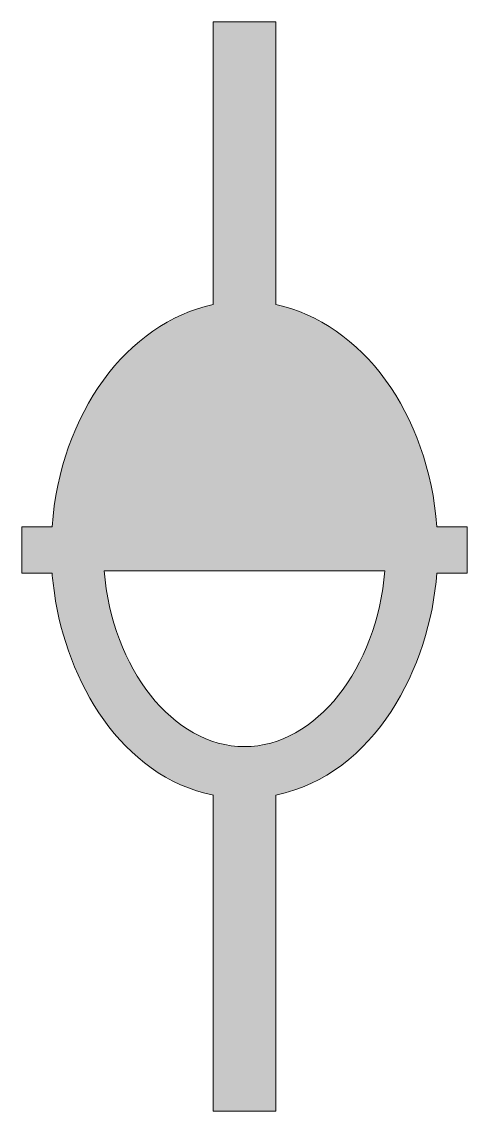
# Model space of a CAD drawing. Header units: inches. Extents: x 0 to 42, y 0 to 102.
import ezdxf

# ---------------------------------------------------------------- set-up
doc = ezdxf.new("R2010")
doc.units = ezdxf.units.IN
doc.header["$MEASUREMENT"] = 0
doc.layers.add('Layer 1', color=7, linetype='Continuous')

msp = doc.modelspace()

# ---------------------------------------------------------------- hatches: boundary and pattern name
at = {"layer": 'Layer 1', "true_color": 0xd6de23}
h = msp.add_hatch(color=52, dxfattribs=at)
h.dxf.hatch_style = 2
edge = h.paths.add_edge_path()
edge.add_spline(control_points=[(38.72, 54.51), (37.96, 65.06), (31.72, 73.54), (23.7, 75.22), (23.7, 75.22), (23.7, 101.6), (23.7, 101.6), (23.7, 101.6), (17.86, 101.6), (17.86, 101.6), (17.86, 101.6), (17.86, 75.22), (17.86, 75.22), (9.84, 73.54), (3.59, 65.06), (2.83, 54.51), (2.83, 54.51), (0, 54.51), (0, 54.51), (0, 54.51), (0, 50.19), (0, 50.19), (0, 50.19), (2.83, 50.19), (2.83, 50.19), (2.88, 49.56), (2.96, 48.94), (3.04, 48.33), (4.19, 40.16), (9.24, 31.23), (17.89, 29.47), (17.89, 29.47), (17.89, 29.46), (17.89, 29.46), (17.88, 29.46), (17.87, 29.47), (17.86, 29.47), (17.86, 29.47), (17.86, 0), (17.86, 0), (17.86, 0), (23.7, 0), (23.7, 0), (23.7, 0), (23.7, 28.52), (23.7, 28.52), (23.7, 28.52), (23.7, 29.47), (23.7, 29.47), (23.7, 29.47), (23.7, 29.48), (23.7, 29.48), (32.96, 31.38), (38.09, 41.44), (38.72, 50.19), (38.72, 50.19), (41.56, 50.19), (41.56, 50.19), (41.56, 50.19), (41.56, 54.51), (41.56, 54.51), (41.56, 54.51), (38.72, 54.51), (38.72, 54.51)], knot_values=[0, 0, 0, 0, 1, 1, 1, 2, 2, 2, 3, 3, 3, 4, 4, 4, 5, 5, 5, 6, 6, 6, 7, 7, 7, 8, 8, 8, 9, 9, 9, 10, 10, 10, 11, 11, 11, 12, 12, 12, 13, 13, 13, 14, 14, 14, 15, 15, 15, 16, 16, 16, 17, 17, 17, 18, 18, 18, 19, 19, 19, 20, 20, 20, 21, 21, 21, 21], degree=3, periodic=1)
edge = h.paths.add_edge_path()
edge.add_spline(control_points=[(20.78, 34), (14.11, 34), (8.42, 41.33), (7.69, 50.39), (7.69, 50.39), (33.87, 50.39), (33.87, 50.39), (33.14, 41.33), (27.44, 34), (20.78, 34)], knot_values=[0, 0, 0, 0, 1, 1, 1, 2, 2, 2, 3, 3, 3, 3], degree=3, periodic=1)

# ---------------------------------------------------------------- linework, layer by layer
at = {"layer": 'Layer 1', "lineweight": 0}
for points, knots in [([(38.72, 54.51), (37.96, 65.06), (31.72, 73.54), (23.7, 75.22), (23.7, 75.22), (23.7, 101.6), (23.7, 101.6), (23.7, 101.6), (17.86, 101.6), (17.86, 101.6), (17.86, 101.6), (17.86, 75.22), (17.86, 75.22), (9.84, 73.54), (3.59, 65.06), (2.83, 54.51), (2.83, 54.51), (0, 54.51), (0, 54.51), (0, 54.51), (0, 50.19), (0, 50.19), (0, 50.19), (2.83, 50.19), (2.83, 50.19), (2.88, 49.56), (2.96, 48.94), (3.04, 48.33), (4.19, 40.16), (9.24, 31.23), (17.89, 29.47), (17.89, 29.47), (17.89, 29.46), (17.89, 29.46), (17.88, 29.46), (17.87, 29.47), (17.86, 29.47), (17.86, 29.47), (17.86, 0), (17.86, 0), (17.86, 0), (23.7, 0), (23.7, 0), (23.7, 0), (23.7, 28.52), (23.7, 28.52), (23.7, 28.52), (23.7, 29.47), (23.7, 29.47), (23.7, 29.47), (23.7, 29.48), (23.7, 29.48), (32.96, 31.38), (38.09, 41.44), (38.72, 50.19), (38.72, 50.19), (41.56, 50.19), (41.56, 50.19), (41.56, 50.19), (41.56, 54.51), (41.56, 54.51), (41.56, 54.51), (38.72, 54.51), (38.72, 54.51)], [0, 0, 0, 0, 1, 1, 1, 2, 2, 2, 3, 3, 3, 4, 4, 4, 5, 5, 5, 6, 6, 6, 7, 7, 7, 8, 8, 8, 9, 9, 9, 10, 10, 10, 11, 11, 11, 12, 12, 12, 13, 13, 13, 14, 14, 14, 15, 15, 15, 16, 16, 16, 17, 17, 17, 18, 18, 18, 19, 19, 19, 20, 20, 20, 21, 21, 21, 21]), ([(20.78, 34), (14.11, 34), (8.42, 41.33), (7.69, 50.39), (7.69, 50.39), (33.87, 50.39), (33.87, 50.39), (33.14, 41.33), (27.44, 34), (20.78, 34)], [0, 0, 0, 0, 1, 1, 1, 2, 2, 2, 3, 3, 3, 3])]:
    msp.add_open_spline(points, degree=3, knots=knots, dxfattribs=at)

doc.saveas('drawing.dxf')
